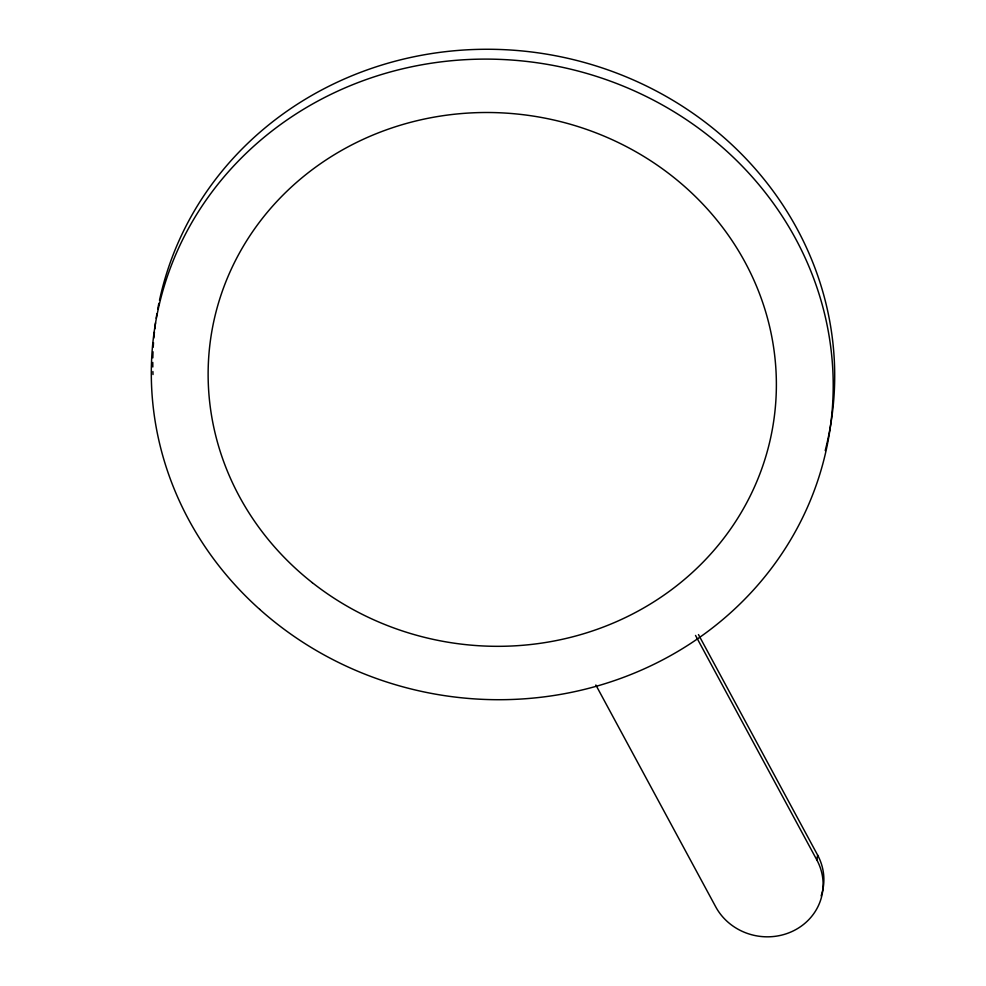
<?xml version="1.0" encoding="UTF-8"?>
<svg xmlns="http://www.w3.org/2000/svg" width="986" height="986" viewBox="0 0 986 986"><rect width="100%" height="100%" fill="white"/><g stroke="black" fill="none" stroke-linecap="round" stroke-linejoin="round"><path stroke-width="1.48" d="M595.852 684.999L715.737 906.873A56.905 53.306 8.6 0 0 792.226 931.413A56.905 53.306 8.6 0 0 816.876 860.014L817.616 855.096L698.47 634.577M695.524 635.44L816.876 860.014M817.616 855.096A56.905 53.306 8.6 0 1 821.141 895.88M159.498 300.311A341.415 319.797 8.6 0 1 567.295 58.199A341.415 319.797 8.6 0 1 825.22 450.565M153.003 374.544A341.415 319.797 8.6 0 1 152.904 371.525M152.818 366.977A341.415 319.797 8.6 0 1 152.793 362.429M152.842 357.869A341.415 319.797 8.6 0 1 153.015 351.768M153.224 347.183A341.415 319.797 8.6 0 1 153.508 342.61M153.865 338.025A341.415 319.797 8.6 0 1 154.445 331.937M154.777 328.893A341.415 319.797 8.6 0 1 155.541 322.816M156.195 318.281A341.415 319.797 8.6 0 1 156.922 313.758M157.711 309.247A341.415 319.797 8.6 0 1 158.869 303.281M312.291 582.652A284.523 266.503 8.6 0 0 772.642 427.641A284.523 266.503 8.6 0 0 391.824 127.946A284.523 266.503 8.6 0 0 312.291 582.652M259.725 609.385A341.415 319.797 8.6 0 0 824.469 457.492A341.415 319.797 8.6 0 0 392.576 71.349A341.415 319.797 8.6 0 0 259.725 609.385"/></g></svg>
